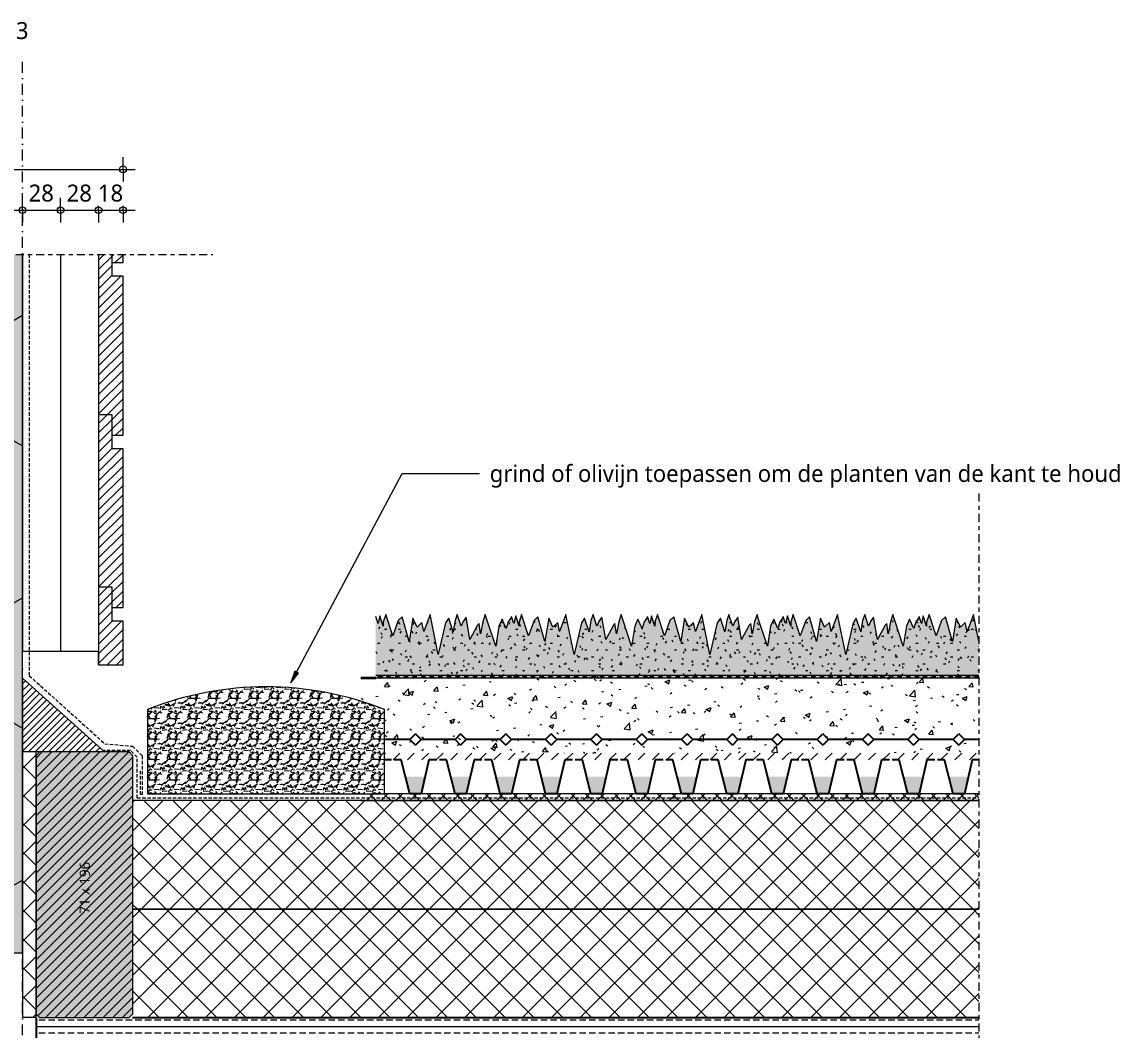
# Model space of a CAD drawing. Header units: millimetres. Extents: x 2927 to 18500, y -7154 to 6447.
# Drawn here: x 4941 to 5745, y 5597 to 6340 of the extents above; entities that cross this region are included whole.
import ezdxf

# ---------------------------------------------------------------- set-up
doc = ezdxf.new("R2010")
doc.units = ezdxf.units.MM
for name, pattern in [('Dash_2_', [6.35, 3.175, -3.175]), ('MV_center', [15, 6, -3, 3, -3]), ('MV_hidden', [3.75, 2.5, -1.25]), ('MV_stramien', [16, 8, -4, 0, -4])]:
    doc.linetypes.add(name, pattern=pattern)
for name, color, linetype, lineweight in [('A-ANNO-DIMS', 211, 'Continuous', 13), ('A-ANNO-DIMS-5', 211, 'Continuous', 13), ('A-ANNO-NOTE', 131, 'Continuous', 18), ('A-DETL', 90, 'Continuous', 13), ('A-DETL-GENF', 92, 'Continuous', 18), ('A-DETL-GENF-HDLN', 1, 'Dash_2_', 18), ('A-DETL-MEDM', 33, 'Continuous', 18), ('G-ANNO-TEXT', 231, 'Continuous', 13)]:
    doc.layers.add(name, color=color, linetype=linetype, lineweight=lineweight)
doc.styles.add('Segoe UI', font='segoeui.ttf', dxfattribs={"height": 7.5})
doc.styles.add('Segoe UI_3', font='segoeui.ttf', dxfattribs={"height": 12.5})
doc.dimstyles.new('2_5_mm_controle', dxfattribs={"dimscale": 304.8, "dimtxt": 13.092049, "dimasz": 0.016404, "dimexe": 0.029528, "dimexo": 0.0625, "dimgap": 0.008202, "dimtad": 1, "dimdec": 0, "dimzin": 0, "dimdsep": 46, "dimtxsty": 'Segoe UI_3', "dimblk1": 'DOTBLANK', "dimblk2": 'DOTBLANK', "dimsah": 1, "dimcen": 0.09, "dimdle": 0.029528, "dimazin": 0, "dimtfac": 1, "dimtdec": 4, "dimtix": 1, "dimtmove": 0, "dimatfit": 3, "dimfxl": 0.029528, "dimfxlon": 1, "dimtvp": 1, "dimtfill": 1, "dimtolj": 1, "dimtzin": 0, "dimarcsym": 2})
pattern_1 = [(180, (5190.62, 5796.499), (-20.32, -5.08), [1.676, -13.564, 1.676, -13.564, -81.28]), (180, (5190.62, 5796.499), (-20.32, -5.08), [-30.48, 1.676, -28.804, 1.676, -13.564, -35.56]), (180, (5190.62, 5796.499), (-20.32, -5.08), [-76.2, 1.676, -8.484, 1.676, -23.724]), (300, (5183, 5793.959), (14.559409, -15.0576362), [1.676, -13.564, 1.676, -13.564, -81.28]), (300, (5183, 5793.959), (14.559409, -15.0576362), [-30.48, 1.676, -28.804, 1.676, -13.564, -35.56]), (300, (5183, 5793.959), (14.559409, -15.0576362), [-76.2, 1.676, -8.484, 1.676, -23.724]), (60, (5180.46, 5783.799), (5.760591, 20.1376362), [1.676, -13.564, 1.676, -13.564, -81.28]), (60, (5180.46, 5783.799), (5.760591, 20.1376362), [-30.48, 1.676, -28.804, 1.676, -13.564, -35.56]), (60, (5180.46, 5783.799), (5.760591, 20.1376362), [-76.2, 1.676, -8.484, 1.676, -23.724])]
pattern_2 = [(45, (0, 0), (-10.606602, 10.606602), []), (135, (0, 0), (-10.606602, -10.606602), [])]
pattern_3 = [(45, (0, 0), (-3.535534, 3.535534), [])]

# ---------------------------------------------------------------- blocks, each defined once
blk = doc.blocks.new('47 mossedum_detail - maaiveld in detail-V77-Details Domera')
at = {"layer": 'A-DETL-GENF', "lineweight": 13}
h = blk.add_hatch(dxfattribs=at)
h.set_pattern_fill('FP_123', color=256, style=0, pattern_type=2)
h.set_pattern_definition([(225, (5190.62, 5796.499), (5.303301, -5.303301), []), (315, (5190.62, 5796.499), (5.303301, 5.303301), [])])
h.paths.add_polyline_path([(-432.94, 30), (-455, 30), (-455, 25), (0, 25), (0, 30), (-425.03, 30)])
at = {"layer": 'A-DETL-GENF', "lineweight": 25}
for points in [[(-444.4, 25), (-447.27, 12.5), (-444.4, 12.5)], [(-444.4, 25), (-444.4, 12.5), (-432.94, 12.5), (-436.06, 25)], [(-411.06, 25), (-413.94, 12.5), (-411.06, 12.5)], [(-411.06, 25), (-411.06, 12.5), (-399.61, 12.5), (-402.73, 25)], [(-377.73, 25), (-380.61, 12.5), (-377.73, 12.5)], [(-377.73, 25), (-377.73, 12.5), (-366.27, 12.5), (-369.4, 25)], [(-344.4, 25), (-347.27, 12.5), (-344.4, 12.5)], [(-344.4, 25), (-344.4, 12.5), (-332.94, 12.5), (-336.06, 25)], [(-311.06, 25), (-313.94, 12.5), (-311.06, 12.5)], [(-311.06, 25), (-311.06, 12.5), (-299.61, 12.5), (-302.73, 25)], [(-277.73, 25), (-280.61, 12.5), (-277.73, 12.5)], [(-277.73, 25), (-277.73, 12.5), (-266.27, 12.5), (-269.4, 25)], [(-244.4, 25), (-247.27, 12.5), (-244.4, 12.5)], [(-244.4, 25), (-244.4, 12.5), (-232.94, 12.5), (-236.06, 25)], [(-211.06, 25), (-213.94, 12.5), (-211.06, 12.5)], [(-211.06, 25), (-211.06, 12.5), (-199.61, 12.5), (-202.73, 25)], [(-177.73, 25), (-180.61, 12.5), (-177.73, 12.5)], [(-177.73, 25), (-177.73, 12.5), (-166.27, 12.5), (-169.4, 25)], [(-144.4, 25), (-147.27, 12.5), (-144.4, 12.5)], [(-144.4, 25), (-144.4, 12.5), (-132.94, 12.5), (-136.06, 25)], [(-111.06, 25), (-113.94, 12.5), (-111.06, 12.5)], [(-111.06, 25), (-111.06, 12.5), (-99.61, 12.5), (-102.73, 25)], [(-77.73, 25), (-80.61, 12.5), (-77.73, 12.5)], [(-77.73, 25), (-77.73, 12.5), (-66.27, 12.5), (-69.4, 25)], [(-44.4, 25), (-47.27, 12.5), (-44.4, 12.5)], [(-44.4, 25), (-44.4, 12.5), (-32.94, 12.5), (-36.06, 25)], [(-425.03, -60), (-455, -60), (-455, -87.38), (-451.01, -107), (-446.41, -94.37), (-444.98, -101.04), (-441.44, -97.51), (-438.35, -104.14), (-435.63, -87.12), (-430.44, -105.2), (-427.66, -102.42), (-423.55, -91.13), (-418.39, -107), (-416.53, -101.39), (-416.53, -98.29), (-414.06, -105.92), (-412.77, -100.35), (-411.06, -105.59), (-411.06, -60)], [(-356.2, -60), (-411.06, -60), (-411.06, -104.99), (-408.64, -101.53), (-407.17, -96.74), (-404.02, -103.51), (-401.72, -98.34), (-399.35, -83.54), (-391.72, -107), (-389.89, -101.53), (-388.27, -92.63), (-387.18, -100.38), (-386, -99.2), (-380.38, -88.63), (-377.5, -104.94), (-375.35, -101.86), (-373.83, -98.46), (-371.06, -107), (-369.42, -102.65), (-368.08, -94.29), (-364.82, -104.31), (-362.45, -100.93), (-357.02, -77.42), (-351.01, -107), (-346.41, -94.37), (-344.98, -101.04), (-341.44, -97.51), (-338.35, -104.14), (-335.63, -87.12), (-330.44, -105.2), (-327.66, -102.42), (-323.55, -91.13), (-318.39, -107), (-316.53, -101.39), (-316.53, -98.29), (-314.06, -105.92), (-312.77, -100.35), (-311.06, -105.59), (-311.06, -60)], [(-287.38, -60), (-311.06, -60), (-311.06, -104.99), (-308.64, -101.53), (-307.17, -96.74), (-304.02, -103.51), (-301.72, -98.34), (-299.35, -83.54), (-291.72, -107), (-289.89, -101.53), (-288.27, -92.63), (-287.18, -100.38), (-286, -99.2), (-280.38, -88.63), (-277.5, -104.94), (-275.35, -101.86), (-273.83, -98.46), (-271.06, -107), (-269.42, -102.65), (-268.08, -94.29), (-264.82, -104.31), (-262.45, -100.93), (-257.02, -77.42), (-251.01, -107), (-246.41, -94.37), (-244.98, -101.04), (-241.44, -97.51), (-238.35, -104.14), (-235.63, -87.12), (-230.44, -105.2), (-227.66, -102.42), (-223.55, -91.13), (-218.39, -107), (-216.53, -101.39), (-216.53, -98.29), (-214.06, -105.92), (-212.77, -100.35), (-211.06, -105.59), (-211.06, -60)], [(-149.72, -60), (-211.06, -60), (-211.06, -104.99), (-208.64, -101.53), (-207.17, -96.74), (-204.02, -103.51), (-201.72, -98.34), (-199.35, -83.54), (-191.72, -107), (-189.89, -101.53), (-188.27, -92.63), (-187.18, -100.38), (-186, -99.2), (-180.38, -88.63), (-177.5, -104.94), (-175.35, -101.86), (-173.83, -98.46), (-171.06, -107), (-169.42, -102.65), (-168.08, -94.29), (-164.82, -104.31), (-162.45, -100.93), (-157.02, -77.42), (-151.01, -107), (-146.41, -94.37), (-144.98, -101.04), (-141.44, -97.51), (-138.35, -104.14), (-135.63, -87.12), (-130.44, -105.2), (-127.66, -102.42), (-123.55, -91.13), (-118.39, -107), (-116.53, -101.39), (-116.53, -98.29), (-114.06, -105.92), (-112.77, -100.35), (-111.06, -105.59), (-111.06, -60)], [(-11.06, -60), (-111.06, -60), (-111.06, -104.99), (-108.64, -101.53), (-107.17, -96.74), (-104.02, -103.51), (-101.72, -98.34), (-99.35, -83.54), (-91.72, -107), (-89.89, -101.53), (-88.27, -92.63), (-87.18, -100.38), (-86, -99.2), (-80.38, -88.63), (-77.5, -104.94), (-75.35, -101.86), (-73.83, -98.46), (-71.06, -107), (-69.42, -102.65), (-68.08, -94.29), (-64.82, -104.31), (-62.45, -100.93), (-57.02, -77.42), (-51.01, -107), (-46.41, -94.37), (-44.98, -101.04), (-41.44, -97.51), (-38.35, -104.14), (-35.63, -87.12), (-30.44, -105.2), (-27.66, -102.42), (-23.55, -91.13), (-18.39, -107), (-16.53, -101.39), (-16.53, -98.29), (-14.06, -105.92), (-12.77, -100.35), (-11.06, -105.59), (-11.06, -71.98)]]:
    blk.add_hatch(color=256, dxfattribs=at).paths.add_polyline_path(points)
at = {"layer": 'A-DETL-GENF', "lineweight": 13}
h = blk.add_hatch(dxfattribs=at)
h.set_pattern_fill('FP_124', color=256, style=0, pattern_type=2)
h.set_pattern_definition([(225, (5190.62, 5796.499), (5.303301, -5.303301), [])])
h.paths.add_polyline_path([(-455, 0), (-455, -5), (-17.5, -5), (-17.5, 0), (-425.03, 0)])
h = blk.add_hatch(dxfattribs=at)
h.set_pattern_fill('FP_122', color=256, style=0, pattern_type=2)
h.set_pattern_definition([(230, (5190.62, 5796.5), (-36.4365, 3.18771), [3.81, -41.91]), (175, (5190.62, 5796.5), (7.04845, -38.21172), [3.048, -33.528]), (280.451, (5187.584, 5796.765), (-29.38857, -35.02294), [3.238, -35.618]), (226.184, (5190.62, 5786.34), (-54.21606, 8.40837), [5.715, -62.865]), (276.636, (5186.1, 5787.04), (-47.4805, -49.48544), [4.857, -53.427]), (171.184, (5190.62, 5786.34), (-47.48106, -49.4846), [4.572, -50.292]), (201, (5185.54, 5788.88), (-30.32265, 20.4528), [3.81, -41.91]), (146, (5185.54, 5788.88), (-12.3607, -36.83788), [3.048, -33.528]), (251.451, (5183.013, 5790.584), (-42.68329, -16.3839), [3.238, -35.618]), (217.5, (5190.62, 5796.499), (-0.618067, -16.91082), [1.676, -31.445, 1.676, -32.36, -33.655]), (217.5, (5190.62, 5796.499), (-0.618067, -16.91082), [-67.158, 1.676, -31.979]), (187.5, (5190.62, 5796.499), (-13.36414, -20.03578), [1.676, -17.729, 1.676, -30.683, -12.827]), (187.5, (5190.62, 5796.499), (-13.36414, -20.03578), [-51.765, 1.676, -11.151]), (147.5, (5201.948, 5796.499), (-27.118159, 1.146059), [1.676, -11.024, 1.676, -37.948, -52.578]), (147.5, (5201.948, 5796.499), (-27.118159, 1.146059), [-52.324, 1.676, -50.902]), (137.5, (5207.028, 5796.5), (-29.62579, -5.08507), [1.676, -14.834, 1.676, -24.638, -37.338]), (137.5, (5207.028, 5796.5), (-29.62579, -5.08507), [-42.824, 1.676, -35.662])])
h.paths.add_polyline_path([(-455, -5), (-455, -60), (0, -60), (0, -42.99), (-17.5, -37), (-17.5, -5), (-425.03, -5)])
h = blk.add_hatch(dxfattribs=at)
h.set_pattern_fill('FP_125', color=256, style=0, pattern_type=2)
h.set_pattern_definition(pattern_1)
h.paths.add_polyline_path([(-425.03, -60), (-455, -60), (-455, -87.38), (-451.01, -107), (-446.41, -94.37), (-444.98, -101.04), (-441.44, -97.51), (-438.35, -104.14), (-435.63, -87.12), (-430.44, -105.2), (-427.66, -102.42), (-423.55, -91.13), (-418.39, -107), (-416.53, -101.39), (-416.53, -98.29), (-414.06, -105.92), (-412.77, -100.35), (-411.06, -105.59), (-411.06, -60)])
h = blk.add_hatch(dxfattribs=at)
h.set_pattern_fill('FP_125', color=256, style=0, pattern_type=2)
h.set_pattern_definition(pattern_1)
h.paths.add_polyline_path([(-356.2, -60), (-411.06, -60), (-411.06, -104.99), (-408.64, -101.53), (-407.17, -96.74), (-404.02, -103.51), (-401.72, -98.34), (-399.35, -83.54), (-391.72, -107), (-389.89, -101.53), (-388.27, -92.63), (-387.18, -100.38), (-386, -99.2), (-380.38, -88.63), (-377.5, -104.94), (-375.35, -101.86), (-373.83, -98.46), (-371.06, -107), (-369.42, -102.65), (-368.08, -94.29), (-364.82, -104.31), (-362.45, -100.93), (-357.02, -77.42), (-351.01, -107), (-346.41, -94.37), (-344.98, -101.04), (-341.44, -97.51), (-338.35, -104.14), (-335.63, -87.12), (-330.44, -105.2), (-327.66, -102.42), (-323.55, -91.13), (-318.39, -107), (-316.53, -101.39), (-316.53, -98.29), (-314.06, -105.92), (-312.77, -100.35), (-311.06, -105.59), (-311.06, -60)])
h = blk.add_hatch(dxfattribs=at)
h.set_pattern_fill('FP_125', color=256, style=0, pattern_type=2)
h.set_pattern_definition(pattern_1)
h.paths.add_polyline_path([(-287.38, -60), (-311.06, -60), (-311.06, -104.99), (-308.64, -101.53), (-307.17, -96.74), (-304.02, -103.51), (-301.72, -98.34), (-299.35, -83.54), (-291.72, -107), (-289.89, -101.53), (-288.27, -92.63), (-287.18, -100.38), (-286, -99.2), (-280.38, -88.63), (-277.5, -104.94), (-275.35, -101.86), (-273.83, -98.46), (-271.06, -107), (-269.42, -102.65), (-268.08, -94.29), (-264.82, -104.31), (-262.45, -100.93), (-257.02, -77.42), (-251.01, -107), (-246.41, -94.37), (-244.98, -101.04), (-241.44, -97.51), (-238.35, -104.14), (-235.63, -87.12), (-230.44, -105.2), (-227.66, -102.42), (-223.55, -91.13), (-218.39, -107), (-216.53, -101.39), (-216.53, -98.29), (-214.06, -105.92), (-212.77, -100.35), (-211.06, -105.59), (-211.06, -60)])
h = blk.add_hatch(dxfattribs=at)
h.set_pattern_fill('FP_125', color=256, style=0, pattern_type=2)
h.set_pattern_definition(pattern_1)
h.paths.add_polyline_path([(-149.72, -60), (-211.06, -60), (-211.06, -104.99), (-208.64, -101.53), (-207.17, -96.74), (-204.02, -103.51), (-201.72, -98.34), (-199.35, -83.54), (-191.72, -107), (-189.89, -101.53), (-188.27, -92.63), (-187.18, -100.38), (-186, -99.2), (-180.38, -88.63), (-177.5, -104.94), (-175.35, -101.86), (-173.83, -98.46), (-171.06, -107), (-169.42, -102.65), (-168.08, -94.29), (-164.82, -104.31), (-162.45, -100.93), (-157.02, -77.42), (-151.01, -107), (-146.41, -94.37), (-144.98, -101.04), (-141.44, -97.51), (-138.35, -104.14), (-135.63, -87.12), (-130.44, -105.2), (-127.66, -102.42), (-123.55, -91.13), (-118.39, -107), (-116.53, -101.39), (-116.53, -98.29), (-114.06, -105.92), (-112.77, -100.35), (-111.06, -105.59), (-111.06, -60)])
h = blk.add_hatch(dxfattribs=at)
h.set_pattern_fill('FP_125', color=256, style=0, pattern_type=2)
h.set_pattern_definition(pattern_1)
h.paths.add_polyline_path([(-11.06, -60), (-111.06, -60), (-111.06, -104.99), (-108.64, -101.53), (-107.17, -96.74), (-104.02, -103.51), (-101.72, -98.34), (-99.35, -83.54), (-91.72, -107), (-89.89, -101.53), (-88.27, -92.63), (-87.18, -100.38), (-86, -99.2), (-80.38, -88.63), (-77.5, -104.94), (-75.35, -101.86), (-73.83, -98.46), (-71.06, -107), (-69.42, -102.65), (-68.08, -94.29), (-64.82, -104.31), (-62.45, -100.93), (-57.02, -77.42), (-51.01, -107), (-46.41, -94.37), (-44.98, -101.04), (-41.44, -97.51), (-38.35, -104.14), (-35.63, -87.12), (-30.44, -105.2), (-27.66, -102.42), (-23.55, -91.13), (-18.39, -107), (-16.53, -101.39), (-16.53, -98.29), (-14.06, -105.92), (-12.77, -100.35), (-11.06, -105.59), (-11.06, -71.98)])
at = {"layer": 'A-DETL-GENF'}
for p, q in [((0, 30), (-455, 30)), ((-444.4, 25), (-447.27, 12.5)), ((-436.06, 25), (-444.4, 25)), ((-432.94, 12.5), (-436.06, 25)), ((-411.06, 25), (-413.94, 12.5)), ((-402.73, 25), (-411.06, 25)), ((-399.61, 12.5), (-402.73, 25)), ((-377.73, 25), (-380.61, 12.5)), ((-369.4, 25), (-377.73, 25)), ((-366.27, 12.5), (-369.4, 25)), ((-344.4, 25), (-347.27, 12.5)), ((-336.06, 25), (-344.4, 25)), ((-332.94, 12.5), (-336.06, 25)), ((-311.06, 25), (-313.94, 12.5)), ((-302.73, 25), (-311.06, 25)), ((-299.61, 12.5), (-302.73, 25)), ((-277.73, 25), (-280.61, 12.5)), ((-269.4, 25), (-277.73, 25)), ((-266.27, 12.5), (-269.4, 25)), ((-244.4, 25), (-247.27, 12.5)), ((-236.06, 25), (-244.4, 25)), ((-232.94, 12.5), (-236.06, 25)), ((-211.06, 25), (-213.94, 12.5)), ((-202.73, 25), (-211.06, 25)), ((-199.61, 12.5), (-202.73, 25)), ((-177.73, 25), (-180.61, 12.5)), ((-169.4, 25), (-177.73, 25)), ((-166.27, 12.5), (-169.4, 25)), ((-144.4, 25), (-147.27, 12.5)), ((-136.06, 25), (-144.4, 25)), ((-132.94, 12.5), (-136.06, 25)), ((-111.06, 25), (-113.94, 12.5)), ((-102.73, 25), (-111.06, 25)), ((-99.61, 12.5), (-102.73, 25)), ((-77.73, 25), (-80.61, 12.5)), ((-69.4, 25), (-77.73, 25)), ((-66.27, 12.5), (-69.4, 25)), ((-44.4, 25), (-47.27, 12.5)), ((-36.06, 25), (-44.4, 25)), ((-32.94, 12.5), (-36.06, 25)), ((-455, -60), (-411.06, -60)), ((-455, -62), (-411.06, -62)), ((-411.06, -60), (-311.06, -60)), ((-411.06, -62), (-311.06, -62)), ((-311.06, -60), (-211.06, -60)), ((-311.06, -62), (-211.06, -62)), ((-211.06, -60), (-111.06, -60)), ((-211.06, -62), (-111.06, -62)), ((-111.06, -60), (-11.06, -60)), ((-111.06, -62), (-11.06, -62)), ((-362.45, -100.93), (-357.02, -77.42)), ((-357.02, -77.42), (-351.01, -107)), ((-262.45, -100.93), (-257.02, -77.42)), ((-257.02, -77.42), (-251.01, -107)), ((-162.45, -100.93), (-157.02, -77.42)), ((-157.02, -77.42), (-151.01, -107)), ((-62.45, -100.93), (-57.02, -77.42)), ((-57.02, -77.42), (-51.01, -107)), ((-455, -87.38), (-451.01, -107)), ((-438.35, -104.14), (-435.63, -87.12)), ((-435.63, -87.12), (-430.44, -105.2)), ((-401.72, -98.34), (-399.35, -83.54)), ((-399.35, -83.54), (-393.19, -102.49)), ((-338.35, -104.14), (-335.63, -87.12)), ((-335.63, -87.12), (-330.44, -105.2)), ((-301.72, -98.34), (-299.35, -83.54)), ((-299.35, -83.54), (-293.19, -102.49)), ((-238.35, -104.14), (-235.63, -87.12)), ((-235.63, -87.12), (-230.44, -105.2)), ((-201.72, -98.34), (-199.35, -83.54)), ((-199.35, -83.54), (-193.19, -102.49)), ((-138.35, -104.14), (-135.63, -87.12)), ((-135.63, -87.12), (-130.44, -105.2)), ((-101.72, -98.34), (-99.35, -83.54)), ((-99.35, -83.54), (-93.19, -102.49)), ((-38.35, -104.14), (-35.63, -87.12)), ((-35.63, -87.12), (-30.44, -105.2)), ((-451.01, -107), (-446.41, -94.37)), ((-446.41, -94.37), (-444.98, -101.04)), ((-427.66, -102.42), (-423.55, -91.13)), ((-423.55, -91.13), (-418.39, -107)), ((-389.89, -101.53), (-388.27, -92.63)), ((-388.27, -92.63), (-387.18, -100.38)), ((-386, -99.2), (-380.38, -88.63)), ((-380.38, -88.63), (-377.5, -104.94)), ((-369.42, -102.65), (-368.08, -94.29)), ((-368.08, -94.29), (-364.82, -104.31)), ((-351.01, -107), (-346.41, -94.37)), ((-346.41, -94.37), (-344.98, -101.04)), ((-327.66, -102.42), (-323.55, -91.13)), ((-323.55, -91.13), (-318.39, -107)), ((-289.89, -101.53), (-288.27, -92.63)), ((-288.27, -92.63), (-287.18, -100.38)), ((-286, -99.2), (-280.38, -88.63)), ((-280.38, -88.63), (-277.5, -104.94)), ((-269.42, -102.65), (-268.08, -94.29)), ((-268.08, -94.29), (-264.82, -104.31)), ((-251.01, -107), (-246.41, -94.37)), ((-246.41, -94.37), (-244.98, -101.04)), ((-227.66, -102.42), (-223.55, -91.13)), ((-223.55, -91.13), (-218.39, -107)), ((-189.89, -101.53), (-188.27, -92.63)), ((-188.27, -92.63), (-187.18, -100.38)), ((-186, -99.2), (-180.38, -88.63)), ((-180.38, -88.63), (-177.5, -104.94)), ((-169.42, -102.65), (-168.08, -94.29)), ((-168.08, -94.29), (-164.82, -104.31)), ((-151.01, -107), (-146.41, -94.37)), ((-146.41, -94.37), (-144.98, -101.04)), ((-127.66, -102.42), (-123.55, -91.13)), ((-123.55, -91.13), (-118.39, -107)), ((-89.89, -101.53), (-88.27, -92.63)), ((-88.27, -92.63), (-87.18, -100.38)), ((-86, -99.2), (-80.38, -88.63)), ((-80.38, -88.63), (-77.5, -104.94)), ((-69.42, -102.65), (-68.08, -94.29)), ((-68.08, -94.29), (-64.82, -104.31)), ((-51.01, -107), (-46.41, -94.37)), ((-46.41, -94.37), (-44.98, -101.04)), ((-27.66, -102.42), (-23.55, -91.13)), ((-23.55, -91.13), (-18.39, -107)), ((-444.98, -101.04), (-441.44, -97.51)), ((-441.44, -97.51), (-438.35, -104.14)), ((-430.44, -105.2), (-427.66, -102.42)), ((-418.39, -107), (-416.53, -101.39)), ((-416.53, -101.39), (-416.53, -98.29)), ((-416.53, -98.29), (-414.06, -105.92)), ((-414.06, -105.92), (-412.77, -100.35)), ((-412.77, -100.35), (-411.06, -105.59)), ((-411.06, -104.99), (-408.64, -101.53)), ((-408.64, -101.53), (-407.17, -96.74)), ((-407.17, -96.74), (-404.02, -103.51)), ((-404.02, -103.51), (-401.72, -98.34)), ((-393.19, -102.49), (-391.72, -107)), ((-391.72, -107), (-389.89, -101.53)), ((-387.18, -100.38), (-386, -99.2)), ((-377.5, -104.94), (-375.35, -101.86)), ((-375.35, -101.86), (-373.83, -98.46)), ((-373.83, -98.46), (-371.06, -107)), ((-371.06, -107), (-369.42, -102.65)), ((-364.82, -104.31), (-362.45, -100.93)), ((-344.98, -101.04), (-341.44, -97.51)), ((-341.44, -97.51), (-338.35, -104.14)), ((-330.44, -105.2), (-327.66, -102.42)), ((-318.39, -107), (-316.53, -101.39)), ((-316.53, -101.39), (-316.53, -98.29)), ((-316.53, -98.29), (-314.06, -105.92)), ((-314.06, -105.92), (-312.77, -100.35)), ((-312.77, -100.35), (-311.06, -105.59)), ((-311.06, -104.99), (-308.64, -101.53)), ((-308.64, -101.53), (-307.17, -96.74)), ((-307.17, -96.74), (-304.02, -103.51)), ((-304.02, -103.51), (-301.72, -98.34)), ((-293.19, -102.49), (-291.72, -107)), ((-291.72, -107), (-289.89, -101.53)), ((-287.18, -100.38), (-286, -99.2)), ((-277.5, -104.94), (-275.35, -101.86)), ((-275.35, -101.86), (-273.83, -98.46)), ((-273.83, -98.46), (-271.06, -107)), ((-271.06, -107), (-269.42, -102.65)), ((-264.82, -104.31), (-262.45, -100.93)), ((-244.98, -101.04), (-241.44, -97.51)), ((-241.44, -97.51), (-238.35, -104.14)), ((-230.44, -105.2), (-227.66, -102.42)), ((-218.39, -107), (-216.53, -101.39)), ((-216.53, -101.39), (-216.53, -98.29)), ((-216.53, -98.29), (-214.06, -105.92)), ((-214.06, -105.92), (-212.77, -100.35)), ((-212.77, -100.35), (-211.06, -105.59)), ((-211.06, -104.99), (-208.64, -101.53)), ((-208.64, -101.53), (-207.17, -96.74)), ((-207.17, -96.74), (-204.02, -103.51)), ((-204.02, -103.51), (-201.72, -98.34)), ((-193.19, -102.49), (-191.72, -107)), ((-191.72, -107), (-189.89, -101.53)), ((-187.18, -100.38), (-186, -99.2)), ((-177.5, -104.94), (-175.35, -101.86)), ((-175.35, -101.86), (-173.83, -98.46)), ((-173.83, -98.46), (-171.06, -107)), ((-171.06, -107), (-169.42, -102.65)), ((-164.82, -104.31), (-162.45, -100.93)), ((-144.98, -101.04), (-141.44, -97.51)), ((-141.44, -97.51), (-138.35, -104.14)), ((-130.44, -105.2), (-127.66, -102.42)), ((-118.39, -107), (-116.53, -101.39)), ((-116.53, -101.39), (-116.53, -98.29)), ((-116.53, -98.29), (-114.06, -105.92)), ((-114.06, -105.92), (-112.77, -100.35)), ((-112.77, -100.35), (-111.06, -105.59)), ((-111.06, -104.99), (-108.64, -101.53)), ((-108.64, -101.53), (-107.17, -96.74)), ((-107.17, -96.74), (-104.02, -103.51)), ((-104.02, -103.51), (-101.72, -98.34)), ((-93.19, -102.49), (-91.72, -107)), ((-91.72, -107), (-89.89, -101.53)), ((-87.18, -100.38), (-86, -99.2)), ((-77.5, -104.94), (-75.35, -101.86)), ((-75.35, -101.86), (-73.83, -98.46)), ((-73.83, -98.46), (-71.06, -107)), ((-71.06, -107), (-69.42, -102.65)), ((-64.82, -104.31), (-62.45, -100.93)), ((-44.98, -101.04), (-41.44, -97.51)), ((-41.44, -97.51), (-38.35, -104.14)), ((-30.44, -105.2), (-27.66, -102.42)), ((-18.39, -107), (-16.53, -101.39)), ((-16.53, -101.39), (-16.53, -98.29)), ((-16.53, -98.29), (-14.06, -105.92)), ((-14.06, -105.92), (-12.77, -100.35)), ((-12.77, -100.35), (-11.06, -105.59))]:
    blk.add_line(p, q, dxfattribs=at)
at = {"layer": 'A-DETL-GENF', "lineweight": 13}
for p, q in [((-455, 25), (-444.4, 25)), ((-436.06, 25), (-411.06, 25)), ((-402.73, 25), (-377.73, 25)), ((-369.4, 25), (-344.4, 25)), ((-336.06, 25), (-311.06, 25)), ((-302.73, 25), (-277.73, 25)), ((-269.4, 25), (-244.4, 25)), ((-236.06, 25), (-211.06, 25)), ((-202.73, 25), (-177.73, 25)), ((-169.4, 25), (-144.4, 25)), ((-136.06, 25), (-111.06, 25)), ((-102.73, 25), (-77.73, 25)), ((-69.4, 25), (-44.4, 25)), ((-36.06, 25), (-17.5, 25))]:
    blk.add_line(p, q, dxfattribs=at)
at = {"layer": 'A-DETL-GENF', "lineweight": 25}
for p, q in [((-450.15, 0), (-444.4, 25)), ((-444.4, 25), (-436.06, 25)), ((-436.06, 25), (-429.81, 0)), ((-416.81, 0), (-411.06, 25)), ((-411.06, 25), (-402.73, 25)), ((-402.73, 25), (-396.48, 0)), ((-383.48, 0), (-377.73, 25)), ((-377.73, 25), (-369.4, 25)), ((-369.4, 25), (-363.15, 0)), ((-350.15, 0), (-344.4, 25)), ((-344.4, 25), (-336.06, 25)), ((-336.06, 25), (-329.81, 0)), ((-316.81, 0), (-311.06, 25)), ((-311.06, 25), (-302.73, 25)), ((-302.73, 25), (-296.48, 0)), ((-283.48, 0), (-277.73, 25)), ((-277.73, 25), (-269.4, 25)), ((-269.4, 25), (-263.15, 0)), ((-250.15, 0), (-244.4, 25)), ((-244.4, 25), (-236.06, 25)), ((-236.06, 25), (-229.81, 0)), ((-216.81, 0), (-211.06, 25)), ((-211.06, 25), (-202.73, 25)), ((-202.73, 25), (-196.48, 0)), ((-183.48, 0), (-177.73, 25)), ((-177.73, 25), (-169.4, 25)), ((-169.4, 25), (-163.15, 0)), ((-150.15, 0), (-144.4, 25)), ((-144.4, 25), (-136.06, 25)), ((-136.06, 25), (-129.81, 0)), ((-116.81, 0), (-111.06, 25)), ((-111.06, 25), (-102.73, 25)), ((-102.73, 25), (-96.48, 0)), ((-83.48, 0), (-77.73, 25)), ((-77.73, 25), (-69.4, 25)), ((-69.4, 25), (-63.15, 0)), ((-50.15, 0), (-44.4, 25)), ((-44.4, 25), (-36.06, 25)), ((-36.06, 25), (-29.81, 0)), ((-455, 0), (-450.15, 0)), ((-429.81, 0), (-424.56, 0)), ((-422.56, 0), (-416.81, 0)), ((-396.48, 0), (-391.23, 0)), ((-389.23, 0), (-383.48, 0)), ((-363.15, 0), (-357.9, 0)), ((-355.9, 0), (-350.15, 0)), ((-329.81, 0), (-324.56, 0)), ((-322.56, 0), (-316.81, 0)), ((-296.48, 0), (-291.23, 0)), ((-289.23, 0), (-283.48, 0)), ((-263.15, 0), (-257.9, 0)), ((-255.9, 0), (-250.15, 0)), ((-229.81, 0), (-224.56, 0)), ((-222.56, 0), (-216.81, 0)), ((-196.48, 0), (-191.23, 0)), ((-189.23, 0), (-183.48, 0)), ((-163.15, 0), (-157.9, 0)), ((-155.9, 0), (-150.15, 0)), ((-129.81, 0), (-124.56, 0)), ((-122.56, 0), (-116.81, 0)), ((-96.48, 0), (-91.23, 0)), ((-89.23, 0), (-83.48, 0)), ((-63.15, 0), (-57.9, 0)), ((-55.9, 0), (-50.15, 0)), ((-29.81, 0), (-24.56, 0)), ((-22.56, 0), (-17.5, 0)), ((-455, -15), (-444.4, -15)), ((-444.4, -15), (-440.23, -10.83)), ((-444.4, -15), (-440.23, -19.17)), ((-436.06, -15), (-440.23, -10.83)), ((-436.06, -15), (-440.23, -19.17)), ((-436.06, -15), (-411.06, -15)), ((-411.06, -15), (-406.9, -10.83)), ((-411.06, -15), (-406.9, -19.17)), ((-402.73, -15), (-406.9, -10.83)), ((-402.73, -15), (-406.9, -19.17)), ((-402.73, -15), (-377.73, -15)), ((-377.73, -15), (-373.56, -10.83)), ((-377.73, -15), (-373.56, -19.17)), ((-369.4, -15), (-373.56, -10.83)), ((-369.4, -15), (-373.56, -19.17)), ((-369.4, -15), (-344.4, -15)), ((-344.4, -15), (-340.23, -10.83)), ((-344.4, -15), (-340.23, -19.17)), ((-336.06, -15), (-340.23, -10.83)), ((-336.06, -15), (-340.23, -19.17)), ((-336.06, -15), (-311.06, -15)), ((-311.06, -15), (-306.9, -10.83)), ((-311.06, -15), (-306.9, -19.17)), ((-302.73, -15), (-306.9, -10.83)), ((-302.73, -15), (-306.9, -19.17)), ((-302.73, -15), (-277.73, -15)), ((-277.73, -15), (-273.56, -10.83)), ((-277.73, -15), (-273.56, -19.17)), ((-269.4, -15), (-273.56, -10.83)), ((-269.4, -15), (-273.56, -19.17)), ((-269.4, -15), (-244.4, -15)), ((-244.4, -15), (-240.23, -10.83)), ((-244.4, -15), (-240.23, -19.17)), ((-236.06, -15), (-240.23, -10.83)), ((-236.06, -15), (-240.23, -19.17)), ((-236.06, -15), (-211.06, -15)), ((-211.06, -15), (-206.9, -10.83)), ((-211.06, -15), (-206.9, -19.17)), ((-202.73, -15), (-206.9, -10.83)), ((-202.73, -15), (-206.9, -19.17)), ((-202.73, -15), (-177.73, -15)), ((-177.73, -15), (-173.56, -10.83)), ((-177.73, -15), (-173.56, -19.17)), ((-169.4, -15), (-173.56, -10.83)), ((-169.4, -15), (-173.56, -19.17)), ((-169.4, -15), (-144.4, -15)), ((-144.4, -15), (-140.23, -10.83)), ((-144.4, -15), (-140.23, -19.17)), ((-136.06, -15), (-140.23, -10.83)), ((-136.06, -15), (-140.23, -19.17)), ((-136.06, -15), (-111.06, -15)), ((-111.06, -15), (-106.9, -10.83)), ((-111.06, -15), (-106.9, -19.17)), ((-102.73, -15), (-106.9, -10.83)), ((-102.73, -15), (-106.9, -19.17)), ((-102.73, -15), (-77.73, -15)), ((-77.73, -15), (-73.56, -10.83)), ((-77.73, -15), (-73.56, -19.17)), ((-69.4, -15), (-73.56, -10.83)), ((-69.4, -15), (-73.56, -19.17)), ((-69.4, -15), (-44.4, -15)), ((-44.4, -15), (-40.23, -10.83)), ((-44.4, -15), (-40.23, -19.17)), ((-36.06, -15), (-40.23, -10.83)), ((-36.06, -15), (-40.23, -19.17)), ((-36.06, -15), (-17.5, -15))]:
    blk.add_line(p, q, dxfattribs=at)
at = {"layer": 'A-DETL-GENF', "lineweight": 35}
blk.add_line((-11.06, -60), (0, -60), dxfattribs=at)
at = {"layer": 'A-DETL-GENF-HDLN'}
for p, q in [((-455, -61), (-411.06, -61)), ((-411.06, -61), (-311.06, -61)), ((-311.06, -61), (-211.06, -61)), ((-211.06, -61), (-111.06, -61)), ((-111.06, -61), (-11.06, -61))]:
    blk.add_line(p, q, dxfattribs=at)
blk = doc.blocks.new('42 isolatie - Type 1-3769782-Details Domera')
at = {"layer": 'A-DETL-GENF'}
blk.add_hatch(color=256, dxfattribs=at).paths.add_polyline_path([(542.28, -184.8), (542.28, -0.8), (28.28, -0.8), (28.28, -184.8), (328.3, -184.8)])
at = {"layer": 'A-DETL-GENF', "lineweight": 13}
h = blk.add_hatch(dxfattribs=at)
h.set_pattern_fill('FP_11', color=256, style=0, pattern_type=2)
h.set_pattern_definition([(300, (-2126.39, -181.76), (-155.885, -90), []), (240, (-2126.39, -181.76), (-155.885, 90), [])])
h.paths.add_polyline_path([(542.28, -184.8), (542.28, -0.8), (28.28, -0.8), (28.28, -184.8), (328.3, -184.8)])
at = {"layer": 'A-DETL-GENF'}
for p, q in [((320.28, -0.8), (28.28, -0.8)), ((340.2, -0.8), (320.28, -0.8)), ((340.2, -0.8), (320.28, -0.8)), ((394.28, -0.8), (340.2, -0.8)), ((542.28, -0.8), (394.28, -0.8)), ((542.28, -0.8), (394.28, -0.8)), ((542.28, -184.8), (542.28, -0.8)), ((542.28, -184.8), (542.28, -0.8)), ((28.28, -184.8), (542.28, -184.8))]:
    blk.add_line(p, q, dxfattribs=at)
blk = doc.blocks.new('00 hout_rechthoekig_sls - Vuren 71x196-V82-Details Domera')
at = {"layer": 'A-DETL-GENF'}
blk.add_hatch(color=256, dxfattribs=at).paths.add_polyline_path([(196, 68.17), (193.17, 71), (2.83, 71), (0, 68.17), (0, 2.83), (2.83, 0), (193.17, 0), (196, 2.83)])
at = {"layer": 'A-DETL-MEDM', "lineweight": 13}
h = blk.add_hatch(dxfattribs=at)
h.set_pattern_fill('FP_131', color=256, style=0, pattern_type=2)
h.set_pattern_definition([(135, (5802.499, -4951.62), (-3.535534, -3.535534), [])])
h.paths.add_polyline_path([(196, 68.17), (193.17, 71), (2.83, 71), (0, 68.17), (0, 2.83), (2.83, 0), (193.17, 0), (196, 2.83)])
at = {"layer": 'A-DETL-MEDM'}
for p, q in [((0, 68.17), (2.83, 71)), ((0, 68.17), (2.83, 71)), ((0, 50.06), (0, 68.17)), ((2.83, 71), (193.17, 71)), ((193.17, 71), (196, 68.17)), ((193.17, 71), (196, 68.17)), ((196, 68.17), (196, 2.83)), ((2.83, 0), (0, 2.83)), ((2.83, 0), (0, 2.83)), ((2.83, 0), (193.17, 0)), ((196, 2.83), (193.17, 0)), ((193.17, 0), (196, 2.83))]:
    blk.add_line(p, q, dxfattribs=at)
blk = doc.blocks.new('NLRS_00_DI_maskeer - Type 1-4234577-Details Domera')
at = {"layer": 'A-DETL-GENF', "linetype": 'MV_center'}
blk.add_line((600, 0), (-100, 0), dxfattribs=at)
blk = doc.blocks.new('NLRS_00_DI_maskeer - Type 1-4234578-Details Domera')
at = {"layer": 'A-DETL-GENF', "linetype": 'MV_center'}
blk.add_line((375, 0), (-100, 0), dxfattribs=at)
blk = doc.blocks.new('DIMBLOCK96-Details Domera')
at = {"layer": 'A-ANNO-DIMS-5'}
for p, q in [((4757.62, 6201.07), (4757.62, 6210.07)), ((4941.62, 6201.07), (4941.62, 6210.07)), ((4757.62, 6201.07), (4941.62, 6201.07)), ((4757.62, 6201.07), (4757.62, 6192.07)), ((4941.62, 6201.07), (4941.62, 6192.07))]:
    blk.add_line(p, q, dxfattribs=at)
for centre in [(4757.62, 6201.07), (4941.62, 6201.07)]:
    blk.add_circle(centre, 2.5, dxfattribs=at)
at = {"layer": 'A-ANNO-DIMS-5', "color": 0, "insert": (4835.34, 6219.88), "char_height": 12.5, "width": 34.2774, "attachment_point": 1, "line_spacing_factor": 1.142579, "style": 'Segoe UI_3', "bg_fill": 3, "box_fill_scale": 1.25, "bg_fill_color": 9, "bg_fill_true_color": 13158600, "bg_fill_transparency": 0}
blk.add_mtext('184', dxfattribs=at)
blk = doc.blocks.new('_DotBlank')
at = {"color": 0, "linetype": 'ByBlock', "lineweight": -2}
blk.add_line((-0.5, 0), (-1, 0), dxfattribs=at)
blk.add_circle((0, 0), 0.5, dxfattribs=at)
blk = doc.blocks.new('DIMBLOCK97-Details Domera')
at = {"layer": 'A-ANNO-DIMS-5'}
for p, q in [((4941.62, 6201.07), (4941.62, 6210.07)), ((4969.62, 6201.07), (4969.62, 6210.07)), ((4941.62, 6201.07), (4969.62, 6201.07)), ((4941.62, 6201.07), (4941.62, 6192.07)), ((4969.62, 6201.07), (4969.62, 6192.07))]:
    blk.add_line(p, q, dxfattribs=at)
for centre in [(4941.62, 6201.07), (4969.62, 6201.07)]:
    blk.add_circle(centre, 2.5, dxfattribs=at)
at = {"layer": 'A-ANNO-DIMS-5', "color": 0, "insert": (4946.1, 6219.88), "char_height": 12.5, "width": 22.8516, "attachment_point": 1, "line_spacing_factor": 1.142579, "style": 'Segoe UI_3', "bg_fill": 3, "box_fill_scale": 1.25, "bg_fill_color": 9, "bg_fill_true_color": 13158600, "bg_fill_transparency": 0}
blk.add_mtext('28', dxfattribs=at)
blk = doc.blocks.new('DIMBLOCK98-Details Domera')
at = {"layer": 'A-ANNO-DIMS-5'}
for p, q in [((4969.62, 6201.07), (4969.62, 6210.07)), ((4997.62, 6201.07), (4997.62, 6210.07)), ((4969.62, 6201.07), (4997.62, 6201.07)), ((4969.62, 6201.07), (4969.62, 6192.07)), ((4997.62, 6201.07), (4997.62, 6192.07))]:
    blk.add_line(p, q, dxfattribs=at)
for centre in [(4969.62, 6201.07), (4997.62, 6201.07)]:
    blk.add_circle(centre, 2.5, dxfattribs=at)
at = {"layer": 'A-ANNO-DIMS-5', "color": 0, "insert": (4974.1, 6219.88), "char_height": 12.5, "width": 22.8516, "attachment_point": 1, "line_spacing_factor": 1.142579, "style": 'Segoe UI_3', "bg_fill": 3, "box_fill_scale": 1.25, "bg_fill_color": 9, "bg_fill_true_color": 13158600, "bg_fill_transparency": 0}
blk.add_mtext('28', dxfattribs=at)
blk = doc.blocks.new('DIMBLOCK99-Details Domera')
at = {"layer": 'A-ANNO-DIMS-5'}
for p, q in [((4997.62, 6201.07), (4997.62, 6210.07)), ((5015.62, 6201.07), (5015.62, 6210.07)), ((4997.62, 6201.07), (5024.62, 6201.07)), ((4997.62, 6201.07), (4997.62, 6192.07)), ((5015.62, 6201.07), (5015.62, 6192.07))]:
    blk.add_line(p, q, dxfattribs=at)
for centre in [(4997.62, 6201.07), (5015.62, 6201.07)]:
    blk.add_circle(centre, 2.5, dxfattribs=at)
at = {"layer": 'A-ANNO-DIMS-5', "color": 0, "insert": (4997.1, 6219.88), "char_height": 12.5, "width": 22.8516, "attachment_point": 1, "line_spacing_factor": 1.142579, "style": 'Segoe UI_3', "bg_fill": 3, "box_fill_scale": 1.25, "bg_fill_color": 9, "bg_fill_true_color": 13158600, "bg_fill_transparency": 0}
blk.add_mtext('18', dxfattribs=at)
blk = doc.blocks.new('DIMBLOCK100-Details Domera')
at = {"layer": 'A-ANNO-DIMS-5'}
for p, q in [((4748.62, 6231.07), (4748.62, 6240.07)), ((5015.62, 6231.07), (5015.62, 6240.07)), ((4739.62, 6231.07), (5024.62, 6231.07)), ((4748.62, 6231.07), (4748.62, 6222.07)), ((5015.62, 6231.07), (5015.62, 6222.07))]:
    blk.add_line(p, q, dxfattribs=at)
for centre in [(4748.62, 6231.07), (5015.62, 6231.07)]:
    blk.add_circle(centre, 2.5, dxfattribs=at)
at = {"layer": 'A-ANNO-DIMS-5', "color": 0, "insert": (4867.84, 6249.88), "char_height": 12.5, "width": 34.2774, "attachment_point": 1, "line_spacing_factor": 1.142579, "style": 'Segoe UI_3', "bg_fill": 3, "box_fill_scale": 1.25, "bg_fill_color": 9, "bg_fill_true_color": 13158600, "bg_fill_transparency": 0}
blk.add_mtext('267', dxfattribs=at)

msp = doc.modelspace()

# ---------------------------------------------------------------- hatches: boundary and pattern name
at = {"layer": 'A-DETL-GENF', "lineweight": 13}
h = msp.add_hatch(dxfattribs=at)
h.set_pattern_fill('FP_10', color=250, style=0, pattern_type=2)
h.set_pattern_definition(pattern_3)
h.paths.add_polyline_path([(5015.62, 6035.5), (5015.62, 6152.5), (5007.62, 6152.5), (5007.62, 6168.5), (4997.62, 6168.5), (4997.62, 6050.5), (5007.62, 6050.5), (5007.62, 6035.5)])
h = msp.add_hatch(dxfattribs=at)
h.set_pattern_fill('FP_10', color=250, style=0, pattern_type=2)
h.set_pattern_definition(pattern_3)
h.paths.add_polyline_path([(5015.62, 6162.5), (5015.62, 6168.5), (5007.62, 6168.5), (5007.62, 6162.5)])
h = msp.add_hatch(dxfattribs=at)
h.set_pattern_fill('FP_10', color=250, style=0, pattern_type=2)
h.set_pattern_definition(pattern_3)
h.paths.add_polyline_path([(5015.62, 5908.5), (5015.62, 6025.5), (5007.62, 6025.5), (5007.62, 6050.5), (4997.62, 6050.5), (4997.62, 5923.5), (5007.62, 5923.5), (5007.62, 5908.5)])
h = msp.add_hatch(dxfattribs=at)
h.set_pattern_fill('FP_10', color=250, style=0, pattern_type=2)
h.set_pattern_definition(pattern_3)
h.paths.add_polyline_path([(5015.62, 5866.5), (5015.62, 5898.5), (5007.62, 5898.5), (5007.62, 5923.5), (4997.62, 5923.5), (4997.62, 5866.5)])
h = msp.add_hatch(dxfattribs=at)
h.set_pattern_fill('FP_59', color=250, style=0, pattern_type=2)
h.set_pattern_definition([(45, (0, 0), (-2.4748737, 2.4748737), [])])
h.paths.add_polyline_path([(5001.68, 5802.5), (4941.62, 5856.58), (4941.62, 5802.5)])
h = msp.add_hatch(dxfattribs=at)
h.set_pattern_fill('FP_126', color=253, style=0, pattern_type=2)
h.set_pattern_definition([(228.013, (10.8, 15), (-119.99913617, -135.00012942), [2.018, -199.786]), (184.97, (9.45, 13.5), (180.000180877, 15.00083829), [3.463, -342.839]), (132.51, (6, 13.2), (149.99862101, -165.00108147), [2.442, -241.74]), (267.274, (0.15, 9.45), (14.99836828, 300.00016311), [3.154, -312.203]), (292.834, (0, 6.3), (-75.00122227, 179.999877986), [3.092, -306.141]), (357.274, (1.2, 3.45), (-300.00016311, 14.99836828), [3.154, -312.203]), (37.694, (4.35, 3.3), (-195.000871168, -149.99935883), [4.17, -412.873]), (72.255, (7.65, 5.85), (105.001767593, 329.998996905), [3.937, -389.795]), (121.43, (8.85, 9.6), (-120.00150999, 194.99911931), [3.164, -313.261]), (175.236, (7.2, 12.3), (165.00014656, -15.0013708), [3.612, -177.011]), (222.397, (3.6, 12.6), (-180.00138403, -164.998735842), [4.672, -462.501]), (138.814, (15, 9.3), (-104.99985326, 90.00021963), [1.595, -157.858]), (171.469, (13.8, 10.35), (195.00007154, -30.000834684), [3.034, -300.323]), (225, (10.8, 10.8), (9e-16, -15.000563), [2.121, -19.092]), (203.199, (9.75, 12.6), (74.9995252, 29.9999854), [1.142, -113.094]), (291.801, (8.7, 12.15), (-14.9999621, 44.9996585), [1.616, -79.162]), (30.964, (9.3, 10.65), (45.0000723, 29.9997527), [2.624, -84.84]), (161.565, (11.55, 12), (30.0001985, -14.9996584), [1.897, -45.537]), (16.39, (0, 12.15), (149.99934146, 45.00111697), [2.658, -263.143]), (70.346, (2.55, 12.9), (-60.00063281, -165.00019626), [2.23, -220.761]), (293.199, (11.55, 15), (-29.9999854, 74.9995252), [2.285, -111.952]), (343.61, (12.45, 12.9), (-149.99934428, 45.00110737), [2.658, -263.143]), (339.444, (0, 2.85), (-74.99952264, 30.00016174), [2.563, -125.597]), (294.775, (2.4, 1.95), (-74.99941501, 165.0006397), [2.148, -212.62]), (66.801, (11.7, 0), (29.9999854, 74.9995252), [2.285, -111.952]), (17.354, (12.6, 2.1), (-194.99993335, -59.99989248), [2.514, -248.931]), (69.444, (4.35, 0), (-30.00016174, -74.99952264), [1.282, -126.878]), (101.31, (10.8, 0), (-15.0004055, 60.000341), [0.76485, -75.72]), (165.964, (10.65, 0.75), (44.9996385, -14.999667), [3.092, -58.754]), (186.009, (7.65, 1.5), (149.99991173, 14.999980864), [2.866, -283.709]), (303.69, (9.3, 9.3), (-15.0001673, 29.9998684), [2.163, -51.92]), (353.157, (10.5, 7.5), (254.999931036, -30.001010484), [3.777, -373.913]), (60.945, (14.25, 7.05), (-60.00074413, -104.99947228), [1.544, -152.89]), (90, (15, 8.4), (-15, 15), [0.9, -14.1]), (120.256, (7.35, 1.95), (59.99893689, -105.0005572), [2.084, -206.303]), (48.013, (6.3, 3.75), (119.99913617, 135.00012942), [4.036, -197.768]), (0, (9, 6.75), (15, 15), [3.9, -11.1]), (325.305, (12.9, 6.75), (-150.00037907, 104.99967385), [2.372, -234.799]), (254.055, (14.85, 5.4), (-14.99990844, -59.9997474), [2.184, -107.018]), (207.646, (14.25, 3.3), (-284.999906104, -150.000099457), [3.556, -352.042]), (175.426, (11.1, 1.65), (-194.999823103, 15.000244613), [3.762, -372.436])])
h.paths.add_polyline_path([(5202.69, 5771.5), (5208.12, 5771.5), (5208.12, 5833.5), (5186.89, 5840.77), (5165.27, 5845.97), (5143.15, 5849.12), (5120.84, 5850.18), (5098.52, 5849.12), (5076.4, 5845.97), (5054.78, 5840.77), (5033.55, 5833.5), (5033.55, 5771.5)])
h = msp.add_hatch(dxfattribs=at)
h.set_pattern_fill('FP_19', color=251, style=0, pattern_type=2)
h.set_pattern_definition(pattern_2)
h.paths.add_polyline_path([(4951.62, 5607.02), (4951.62, 5802.5), (4941.62, 5802.5), (4941.62, 5607.02)])
h = msp.add_hatch(dxfattribs=at)
h.set_pattern_fill('FP_19', color=251, style=0, pattern_type=2)
h.set_pattern_definition(pattern_2)
h.paths.add_polyline_path([(5645.62, 5686.5), (5645.62, 5766.5), (5022.62, 5766.5), (5022.62, 5686.5), (5615.65, 5686.5)])
h = msp.add_hatch(dxfattribs=at)
h.set_pattern_fill('FP_19', color=251, style=0, pattern_type=2)
h.set_pattern_definition(pattern_2)
h.paths.add_polyline_path([(5645.62, 5606.5), (5645.62, 5686.5), (5022.62, 5686.5), (5022.62, 5606.5), (5478, 5606.5)])
h = msp.add_hatch(dxfattribs=at)
h.set_pattern_fill('FP_4', color=250, style=0, pattern_type=2)
h.set_pattern_definition([(0, (0, 0), (0, 9.476), []), (0, (0, 4.738), (0, 9.476), [4.738, -2.369])])
h.paths.add_polyline_path([(5019.79, 5588.5), (5645.62, 5588.5), (5645.62, 5606.5), (4951.62, 5606.5), (4951.62, 5588.5), (4954.45, 5588.5)])
at = {"layer": 'G-ANNO-TEXT'}
msp.add_hatch(color=7, dxfattribs=at).paths.add_polyline_path([(5139.21, 5853.07), (5144.83, 5860.28), (5142.03, 5861.77)])

# ---------------------------------------------------------------- linework, layer by layer
at = {"layer": 'A-DETL', "linetype": 'MV_stramien', "lineweight": 18}
msp.add_line((4941.62, 5513.23), (4941.62, 6316.17), dxfattribs=at)
at = {"layer": 'A-DETL', "lineweight": 18}
for p, q in [((4941.62, 6168.5), (4941.62, 5876.5)), ((4969.62, 6168.5), (4969.62, 5876.5)), ((4997.62, 6168.5), (4997.62, 6050.5)), ((5007.62, 6152.5), (5007.62, 6168.5)), ((5007.62, 6162.5), (5015.62, 6162.5)), ((5015.62, 6162.5), (5015.62, 6168.5)), ((5015.62, 6152.5), (5007.62, 6152.5)), ((5015.62, 6035.5), (5015.62, 6152.5)), ((4997.62, 6050.5), (4997.62, 5923.5)), ((5007.62, 6050.5), (4997.62, 6050.5)), ((5007.62, 6025.5), (5007.62, 6050.5)), ((5007.62, 6035.5), (5015.62, 6035.5)), ((5015.62, 6025.5), (5007.62, 6025.5)), ((5015.62, 5908.5), (5015.62, 6025.5)), ((4997.62, 5923.5), (4997.62, 5866.5)), ((5007.62, 5923.5), (4997.62, 5923.5)), ((5007.62, 5898.5), (5007.62, 5923.5)), ((5007.62, 5908.5), (5015.62, 5908.5)), ((5015.62, 5898.5), (5007.62, 5898.5)), ((5015.62, 5866.5), (5015.62, 5898.5)), ((4941.62, 5876.5), (4969.62, 5876.5)), ((4969.62, 5876.5), (4997.62, 5876.5)), ((4997.62, 5866.5), (4997.62, 5876.5)), ((4997.62, 5866.5), (5015.62, 5866.5)), ((5001.68, 5802.5), (4941.62, 5856.58)), ((4941.62, 5856.58), (4941.62, 5802.5)), ((5033.55, 5833.5), (5033.55, 5771.5)), ((5208.12, 5771.5), (5208.12, 5833.5)), ((4941.62, 5802.5), (4941.62, 5607.02)), ((4941.62, 5802.5), (5001.68, 5802.5)), ((4951.62, 5607.02), (4951.62, 5802.5)), ((5033.55, 5771.5), (5208.12, 5771.5)), ((5645.62, 5766.5), (5022.62, 5766.5)), ((5645.62, 5686.5), (5022.62, 5686.5)), ((5022.62, 5686.5), (5645.62, 5686.5)), ((4941.62, 5607.02), (4951.62, 5607.02)), ((5022.62, 5606.5), (5645.62, 5606.5))]:
    msp.add_line(p, q, dxfattribs=at)
at = {"layer": 'A-DETL', "linetype": 'MV_hidden', "lineweight": 18}
for p, q in [((4946.62, 6168.5), (4946.62, 5858.39)), ((4946.62, 5858.39), (5002.18, 5808.36)), ((5021.16, 5803.39), (5000.7, 5803.39)), ((5002.18, 5808.36), (5022.62, 5806.47)), ((5026.08, 5798.47), (5021.16, 5803.39)), ((5022.62, 5806.47), (5029.69, 5799.4)), ((5026.08, 5768.5), (5026.08, 5798.47)), ((5029.69, 5799.4), (5029.69, 5770.87)), ((5028.37, 5770.87), (5028.37, 5788.76)), ((5029.69, 5770.87), (5028.37, 5770.87)), ((5026.08, 5768.5), (5645.62, 5768.5))]:
    msp.add_line(p, q, dxfattribs=at)
at = {"layer": 'A-DETL', "lineweight": 25}
for p, q in [((4951.62, 5606.5), (4951.62, 5588.5)), ((5645.62, 5606.5), (5022.62, 5606.5))]:
    msp.add_line(p, q, dxfattribs=at)
at = {"layer": 'A-DETL', "lineweight": 18}
msp.add_arc((5120.84, 5613.45), 236.73, 68.364, 111.636, dxfattribs=at)
at = {"layer": 'G-ANNO-TEXT', "color": 250}
for p, q in [((5139.21, 5853.07), (5221.1, 6007.25)), ((5221.1, 6007.25), (5278.09, 6007.25)), ((5142.03, 5861.77), (5139.21, 5853.07)), ((5139.21, 5853.07), (5144.83, 5860.28)), ((5144.83, 5860.28), (5142.03, 5861.77))]:
    msp.add_line(p, q, dxfattribs=at)

# ---------------------------------------------------------------- block references
at = {"layer": 'A-DETL-GENF', "linetype": 'MV_center'}
for name, p, rotation in [('NLRS_00_DI_maskeer - Type 1-4234578-Details Domera', (4981.62, 6168.5), 180), ('NLRS_00_DI_maskeer - Type 1-4234577-Details Domera', (5645.62, 5392.5), 89.99999999999989)]:
    msp.add_blockref(name, p, dxfattribs=dict(at, rotation=rotation))
at = {"layer": 'A-DETL-GENF', "rotation": 269.9999999999999}
msp.add_blockref('42 isolatie - Type 1-3769782-Details Domera', (4942.42, 6196.78), dxfattribs=at)
at = {"layer": 'A-DETL-GENF', "lineweight": 25, "rotation": 180}
msp.add_blockref('47 mossedum_detail - maaiveld in detail-V77-Details Domera', (5190.62, 5796.5), dxfattribs=at)
at = {"layer": 'A-DETL-MEDM', "rotation": 269.9999999999993}
msp.add_blockref('00 hout_rechthoekig_sls - Vuren 71x196-V82-Details Domera', (4951.62, 5802.5), dxfattribs=at)

# ---------------------------------------------------------------- texts
at = {"layer": 'A-ANNO-NOTE', "lineweight": 13, "insert": (4983.68, 5683.21), "char_height": 7.5, "width": 47.2996, "attachment_point": 1, "rotation": 90, "style": 'Segoe UI'}
msp.add_mtext('71 x 196', dxfattribs=at)
at = {"layer": 'G-ANNO-TEXT', "color": 7, "char_height": 12.5, "attachment_point": 1, "style": 'Segoe UI_3'}
for s, insert, width in [('3', (4936.77, 6339.5), 11.6245), ('grind of olivijn toepassen om de planten van de kant te houden', (5285.59, 6013.5), 598.0589)]:
    msp.add_mtext(s, dxfattribs=dict(at, insert=insert, width=width))

# ---------------------------------------------------------------- next in the draw order: dimensions: what is measured, and where the dimension line sits
at = {"layer": 'A-ANNO-DIMS'}
dim = msp.add_linear_dim(base=(4941.62, 6201.07), p1=(4757.62, 6192.07), p2=(4941.62, 6192.07), dimstyle='2_5_mm_controle', override={"dimpost": '<>', "dimfxl": 184}, dxfattribs=at)
dim.commit()
dim.dimension.update_dxf_attribs({"geometry": 'DIMBLOCK96-Details Domera', "text_midpoint": (4849.62, 6210.06)})

# ---------------------------------------------------------------- next in the draw order: dimensions: what is measured, and where the dimension line sits
dim = msp.add_linear_dim(base=(4969.62, 6201.07), p1=(4941.62, 6192.07), p2=(4969.62, 6210.07), dimstyle='2_5_mm_controle', override={"dimpost": '<>', "dimfxl": 33.286634}, dxfattribs=at)
dim.commit()
dim.dimension.update_dxf_attribs({"geometry": 'DIMBLOCK97-Details Domera', "text_midpoint": (4955.62, 6210.02)})

# ---------------------------------------------------------------- next in the draw order: dimensions: what is measured, and where the dimension line sits
dim = msp.add_linear_dim(base=(4997.62, 6201.07), p1=(4969.62, 6210.07), p2=(4997.62, 6192.07), dimstyle='2_5_mm_controle', override={"dimpost": '<>', "dimfxl": 33.286634}, dxfattribs=at)
dim.commit()
dim.dimension.update_dxf_attribs({"geometry": 'DIMBLOCK98-Details Domera', "text_midpoint": (4983.62, 6210.02)})

# ---------------------------------------------------------------- next in the draw order: dimensions: what is measured, and where the dimension line sits
dim = msp.add_linear_dim(base=(5015.62, 6201.07), p1=(4997.62, 6192.07), p2=(5015.62, 6192.07), dimstyle='2_5_mm_controle', override={"dimpost": '<>', "dimfxl": 18}, dxfattribs=at)
dim.commit()
dim.dimension.update_dxf_attribs({"geometry": 'DIMBLOCK99-Details Domera', "text_midpoint": (5006.62, 6210.06)})

# ---------------------------------------------------------------- next in the draw order: dimensions: what is measured, and where the dimension line sits
dim = msp.add_linear_dim(base=(5015.62, 6231.07), p1=(4748.62, 6222.07), p2=(5015.62, 6222.07), dimstyle='2_5_mm_controle', override={"dimpost": '<>', "dimfxl": 267}, dxfattribs=at)
dim.commit()
dim.dimension.update_dxf_attribs({"geometry": 'DIMBLOCK100-Details Domera', "text_midpoint": (4882.12, 6240.03)})

doc.saveas('drawing.dxf')
